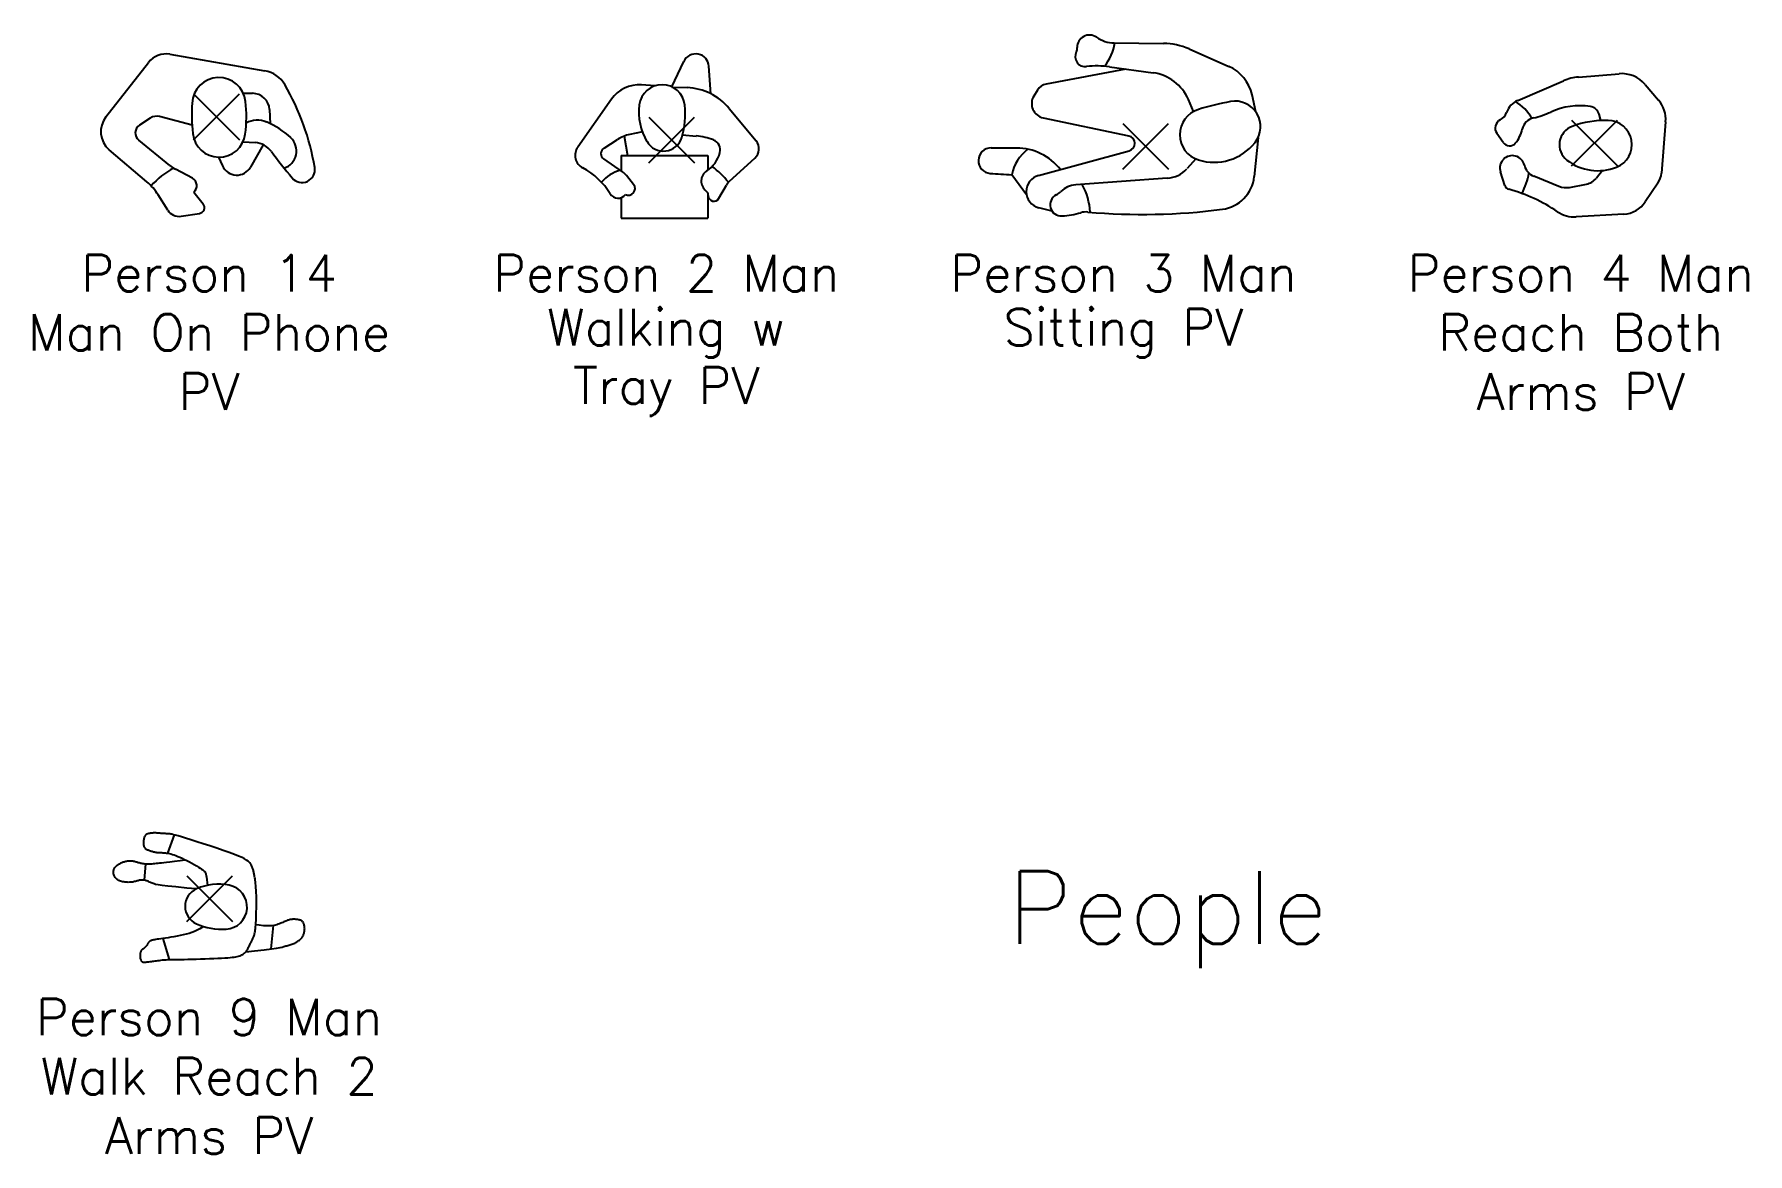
# Model space of a CAD drawing. Header units: inches. Extents: x -30 to 556, y -401 to 74.
# Drawn here: x 273 to 555.9, y -400.1 to -215.3 of the extents above; entities that cross this region are included whole.
import ezdxf
from ezdxf.enums import TextEntityAlignment as Align

# ---------------------------------------------------------------- set-up
doc = ezdxf.new("R2010")
doc.units = ezdxf.units.IN
doc.header["$MEASUREMENT"] = 0
doc.layers.add('Block origin', color=7, linetype='Continuous')
doc.layers.add('Text', color=6, linetype='Continuous')
doc.styles.add('ATTR', font='romans.shx', dxfattribs={"width": 0.8, "height": 1.735066})
doc.styles.add('blk_label', font='romans.shx')

# ---------------------------------------------------------------- blocks, each defined once
blk = doc.blocks.new('Person 14 Man On Phone PV')
for p, q in [((-18.25, 0.01), (-11.24, 8.97)), ((-7.72, 10.33), (7.98, 7.6)), ((4.42, 3.91), (5.95, 3.88)), ((-4.02, -1.38), (-9.38, 0.03)), ((8.94, -1.16), (8.78, 1.19)), ((-10.93, -0.22), (-12.71, -1.37)), ((-11.48, -10.74), (-17.7, -5.43)), ((-7.68, -8.04), (-12.84, -3.85)), ((4.39, -4.13), (6.36, -4.26)), ((7.73, -4.62), (5.6, -8.31)), ((0.32, -6.66), (0.99, -8.11)), ((-3.98, -10.14), (-6.76, -8.65)), ((-8.04, -15.41), (-9.62, -12.89)), ((-3.74, -12.42), (-2.2, -14.36)), ((-5.85, -16.42), (-2.83, -15.96))]:
    blk.add_line(p, q)
for centre, radius, start, end in [((-8.35, 6.71), 3.67, 80.1427, 141.976), ((0.39, 2.05), 4.43, 6.4072, 177.2431), ((7.17, 2.91), 4.75, 30.3374, 80.1427), ((5.9, 1), 2.88, 3.8102, 89.0289), ((-23.44, -15), 40.21, 9.4987, 30.3374), ((-15.14, -2.43), 3.95, 141.976, 229.5202), ((-9.87, -1.84), 1.94, 75.2748, 122.9697), ((30.08, 0.62), 34.16, 177.2431, 185.6328), ((-17.87, 0), 22.81, 352.8243, 6.4072), ((-11.87, -2.66), 1.53, 122.9697, 230.888), ((0.43, -2.3), 4.36, 185.6328, 352.8243), ((6.77, -4.49), 3.92, 67.9945, 118.286), ((3.46, -12.67), 12.75, 46.3718, 67.9945), ((6.13, -7.9), 3.65, 36.2912, 86.2583), ((10.18, -5.63), 3.02, 289.1063, 46.3718), ((-1.19, -19.65), 12.64, 117.8018, 139.3166), ((-4.06, -3.59), 5.74, 230.888, 241.928), ((3.35, -7.02), 2.6, 205.0202, 330.0063), ((80.76, 46.91), 88.94, 216.2912, 219.8476), ((14.12, -8.71), 2.14, 219.8476, 9.4987), ((-17.56, -17.86), 9.36, 32.0416, 49.5202), ((-4.63, -11.36), 1.38, 309.9621, 61.928), ((-6.18, -14.25), 2.2, 212.0416, 278.7528), ((-2.98, -14.97), 0.995, 278.7528, 38.3829)]:
    blk.add_arc(centre, radius, start, end)
at = {"style": 'ATTR', "width": 0.8, "flags": 9}
blk.add_attdef('ESTCODE', (0, 0), '', height=0.00706, dxfattribs=at)
blk = doc.blocks.new('Person 2 Man Walking w Tray PV')
for p, q in [((-0.01, 8.76), (1.99, 12.95)), ((6.45, 7.61), (6.14, 12.16)), ((-2.8, 8.92), (-4.99, 9.08)), ((0.04, 8.73), (2.56, 8.63)), ((-9.96, 6.72), (-15.52, -1.18)), ((9.46, 5.21), (13.92, -0.17)), ((-11.18, -1.34), (-8.94, 0.09)), ((-7.84, 0.64), (-7.3, -2.57)), ((-4.85, 1.33), (-6.92, 0.9)), ((-5.73, 1.02), (-5.73, 1.02)), ((1.77, 0.84), (4.04, 0.64)), ((-8.33, -2.57), (-8.33, -5.14)), ((-8.33, -2.57), (5.95, -2.57)), ((5.95, -2.57), (5.95, -5)), ((-8.14, -5.27), (-11.21, -3.15)), ((9.53, -6.83), (13.73, -3)), ((-6.3, -7.37), (-7.47, -5.89)), ((7.79, -9.64), (9.02, -7.48)), ((-8.33, -9.54), (-8.33, -12.94)), ((5.95, -8.79), (5.95, -12.94)), ((-8.33, -12.94), (5.95, -12.94))]:
    blk.add_line(p, q)
for centre, radius, start, end in [((3.96, 12.01), 2.19, 3.8986, 154.533), ((-5.39, 3.51), 5.59, 85.848, 144.8982), ((-1.61, 5.33), 3.78, 6.1506, 173.2774), ((2.16, -0.85), 9.49, 39.6891, 87.6086), ((4.26, 4.64), 9.7, 173.2774, 210.58), ((-11.24, 4.3), 13.47, 343.1831, 6.1506), ((-5.73, -4.93), 5.95, 101.5275, 122.554), ((-1.37, 1.31), 3.15, 210.58, 343.1831), ((3.14, -9.71), 10.4, 68.8402, 85.0412), ((-13.58, -2.54), 2.37, 144.8982, 242.2019), ((-10.6, -2.26), 1.09, 122.554, 235.4223), ((2.96, -0.79), 5.17, 302.9054, 345.2755), ((6.26, -1.65), 1.75, 345.2755, 68.8402), ((12.34, -1.48), 2.06, 312.3729, 39.6891), ((-20.11, -14.93), 11.64, 31.1765, 62.2019), ((-6.16, -12.1), 7.49, 108.4972, 136.7613), ((-9.89, -7.82), 3.1, 38.5847, 55.4223), ((6.85, -6.8), 1.99, 122.9054, 232.7554), ((-2.52, -16.57), 15.25, 38.8439, 52.9994), ((-7.15, -8.05), 1.09, 243.2671, 38.5847), ((5.04, -9.18), 0.992, 359.7944, 52.7554), ((11.31, -8.78), 2.63, 132.3729, 150.542), ((-8.86, -8.12), 1.51, 211.1765, 323.4936), ((6.97, -9.18), 0.941, 179.7943, 330.542)]:
    blk.add_arc(centre, radius, start, end)
at = {"style": 'ATTR', "width": 0.8, "flags": 9}
blk.add_attdef('ESTCODE', (0, 0), '', height=0.00616, dxfattribs=at)
blk = doc.blocks.new('Person 3 Man Sitting PV')
for p, q in [((-5.21, 17.08), (2.95, 16.98)), ((7.19, 16.07), (13.74, 13.2)), ((-3.26, 12.76), (-16.43, 10.28)), ((-5.96, 13.13), (1.27, 12.14)), ((-17.86, 9.28), (-18.46, 8.28)), ((18.22, 5.67), (17.59, 8.49)), ((7.91, 5.73), (7.06, 7.71)), ((-16.9, 4.7), (-2.76, 1.71)), ((18.59, 1.46), (17.93, -5)), ((-25.48, -0.25), (-21.3, -0.27)), ((-17.68, -4.81), (-2.69, -0.73)), ((8.31, -2.09), (6.84, -3.69)), ((-19.67, -7.99), (-22.09, -4.69)), ((3.59, -5.27), (-11.53, -6.37)), ((-15.43, -10.7), (-17.62, -10.15))]:
    blk.add_line(p, q)
for centre, radius, start, end in [((-9.25, 16.35), 2.03, 54.6797, 181.5275), ((-5.15, 22.14), 5.06, 234.6796, 269.3282), ((-13.04, 18.26), 8.05, 321.1992, 351.5452), ((2.82, 6.12), 10.87, 66.3214, 89.3282), ((-9.93, 14.83), 1.68, 153.6513, 276.933), ((-12.81, 16.26), 1.53, 333.6514, 1.5275), ((-7.96, -1.4), 14.67, 82.187, 96.933), ((0.26, 4.82), 7.39, 23.041, 82.187), ((11.04, 7.05), 6.71, 12.418, 66.3214), ((-16.04, 8.19), 2.12, 100.6656, 149.0846), ((-16.4, 7.05), 2.4, 149.0846, 258.0295), ((10.02, 1.91), 4.36, 107.462, 252.5295), ((21.98, -36.11), 44.22, 100.3698, 107.462), ((14.77, 3.25), 4.21, 321.6066, 100.3698), ((-3.02, 0.48), 1.25, 285.2198, 78.0295), ((11.3, 6), 8.64, 252.5295, 321.6066), ((-25.49, -2.37), 2.11, 89.7424, 265.904), ((-15.1, -6.12), 7.13, 127.6401, 168.4577), ((-21.34, -9.56), 9.28, 38.1787, 89.7424), ((-14.88, 145.86), 150.72, 265.904, 267.2566), ((-16.95, -7.47), 2.76, 105.2198, 255.9617), ((3.23, -0.39), 4.89, 274.1728, 317.4697), ((11.9, -4.38), 6.06, 277.4184, 354.1692), ((-13.92, -9.66), 1.84, 117.2159, 273.481), ((-16.22, -5.18), 3.2, 297.216, 314.0771), ((-11.24, -10.32), 3.96, 94.1728, 134.0771), ((-20.04, -11.48), 10.91, 3.1218, 28.3936), ((-14.7, 3.25), 14.77, 273.481, 285.8265), ((-9.81, -14.03), 3.19, 84.9332, 105.8265), ((-0.51, 90.87), 102.12, 264.9332, 277.4184)]:
    blk.add_arc(centre, radius, start, end)
at = {"style": 'ATTR', "width": 0.8, "flags": 9}
blk.add_attdef('ESTCODE', (0, 0), '', height=0.00932, dxfattribs=at)
blk = doc.blocks.new('Person 4 Man Reach Both Arms PV')
for p, q in [((-2.65, 10.92), (4.05, 11.46)), ((-12.67, 7.06), (-5.15, 10.3)), ((8.36, 9.69), (10.58, 7.1)), ((1.04, 3.75), (0.76, 4.77)), ((11.74, 3.54), (11.04, -4.93)), ((-15.08, 0.09), (-16.13, 1.62)), ((-14.83, -6.98), (-15.53, -4.74)), ((-5.89, -7.13), (-10.02, -5.46)), ((1.31, -4.52), (0.3, -5.78)), ((-4.16, -7.3), (-1.33, -6.76)), ((10.45, -6.62), (8.37, -9.71)), ((4.85, -11.71), (-3.03, -12.16))]:
    blk.add_line(p, q)
for centre, radius, start, end in [((4.46, 6.34), 5.14, 40.6701, 94.5755), ((-2.02, 3.04), 7.9, 94.5755, 113.2917), ((-11.35, 3.99), 3.35, 113.2917, 161.1375), ((-16.59, 0.66), 7.13, 28.7701, 60.4269), ((-2.39, -5.59), 11.77, 81.6778, 114.3364), ((-0.94, 4.31), 1.76, 15.205, 81.6778), ((6.91, 3.94), 4.84, 355.2825, 40.6701), ((-14.88, 2.49), 1.52, 117.4313, 214.617), ((-16.59, 5.78), 2.19, 297.4313, 341.1375), ((-9.51, 1.75), 2.48, 103.203, 167.1792), ((-13.61, 19.22), 15.46, 283.203, 294.3364), ((1.95, -12.63), 16.4, 89.0561, 110.1273), ((2.16, -0.24), 4.01, 291.5545, 89.0561), ((-14.04, 0.81), 1.26, 214.617, 319.7914), ((-17.24, 3.51), 5.45, 319.7914, 347.1792), ((-2.58, -0.25), 3.22, 110.1273, 231.9875), ((-13.57, -4.12), 2.06, 13.1482, 197.5403), ((0.57, 3.78), 8.33, 231.9875, 291.5545), ((-23.29, -2.63), 12.67, 333.3444, 349.5239), ((-9.06, -3.07), 2.58, 193.1482, 248.0075), ((7.51, -4.64), 3.54, 326.0867, 355.2825), ((-13.91, -6.69), 0.957, 197.5403, 254.641), ((-21.44, -34.1), 27.46, 56.0747, 74.6409), ((-4.73, -4.27), 3.08, 248.0075, 280.7541), ((-1.85, -4.05), 2.76, 280.7541, 321.143), ((-3.31, -7.14), 5.03, 236.0747, 273.2085), ((4.6, -7.18), 4.54, 273.2085, 326.0867)]:
    blk.add_arc(centre, radius, start, end)
at = {"style": 'ATTR', "width": 0.8, "flags": 9}
blk.add_attdef('ESTCODE', (0, 0), '', height=0.00575, dxfattribs=at)
blk = doc.blocks.new('Person 9 Man Walk Reach 2 Arms PV')
for p, q in [((-10.91, 9.49), (-10.92, 9.35)), ((-10.92, 9.35), (-10.92, 9.2)), ((-10.92, 9.2), (-10.92, 9.06)), ((-10.92, 9.06), (-10.91, 8.93)), ((-10.9, 9.64), (-10.91, 9.49)), ((-10.91, 8.93), (-10.89, 8.81)), ((-10.88, 9.78), (-10.9, 9.64)), ((-10.89, 8.81), (-10.87, 8.7)), ((-10.85, 9.91), (-10.88, 9.78)), ((-10.87, 8.7), (-10.84, 8.6)), ((-10.81, 10.03), (-10.85, 9.91)), ((-10.84, 8.6), (-10.8, 8.52)), ((-10.78, 10.14), (-10.81, 10.03)), ((-10.8, 8.52), (-10.75, 8.44)), ((-10.73, 10.24), (-10.78, 10.14)), ((-10.68, 10.33), (-10.73, 10.24)), ((-10.63, 10.41), (-10.68, 10.33)), ((-10.57, 10.48), (-10.63, 10.41)), ((-10.51, 10.54), (-10.57, 10.48)), ((-10.45, 10.59), (-10.51, 10.54)), ((-10.38, 10.63), (-10.45, 10.59)), ((-10.31, 10.67), (-10.38, 10.63)), ((-10.24, 10.7), (-10.31, 10.67)), ((-10.17, 10.72), (-10.24, 10.7)), ((-10.09, 10.74), (-10.17, 10.72)), ((-10.02, 10.76), (-10.09, 10.74)), ((-9.93, 10.77), (-10.02, 10.76)), ((-9.85, 10.79), (-9.93, 10.77)), ((-9.76, 10.8), (-9.85, 10.79)), ((-9.67, 10.81), (-9.76, 10.8)), ((-9.58, 10.83), (-9.67, 10.81)), ((-9.48, 10.84), (-9.58, 10.83)), ((-9.37, 10.84), (-9.48, 10.84)), ((-9.26, 10.85), (-9.37, 10.84)), ((-9.14, 10.85), (-9.26, 10.85)), ((-9.01, 10.85), (-9.14, 10.85)), ((-8.87, 10.85), (-9.01, 10.85)), ((-8.72, 10.84), (-8.87, 10.85)), ((-8.56, 10.83), (-8.72, 10.84)), ((-8.4, 10.81), (-8.56, 10.83)), ((-8.24, 10.8), (-8.4, 10.81)), ((-8.08, 10.78), (-8.24, 10.8)), ((-7.92, 10.77), (-8.08, 10.78)), ((-7.76, 10.76), (-7.92, 10.77)), ((-7.61, 10.75), (-7.76, 10.76)), ((-7.47, 10.74), (-7.61, 10.75)), ((-7.33, 10.74), (-7.47, 10.74)), ((-7.19, 10.73), (-7.33, 10.74)), ((-7.06, 10.73), (-7.19, 10.73)), ((-6.93, 10.72), (-7.06, 10.73)), ((-5.87, 10.54), (-6.98, 7.52)), ((-6.81, 10.72), (-6.93, 10.72)), ((-6.68, 10.71), (-6.81, 10.72)), ((-6.56, 10.69), (-6.68, 10.71)), ((-6.41, 10.67), (-6.56, 10.69)), ((-6.23, 10.63), (-6.41, 10.67)), ((-5.98, 10.57), (-6.23, 10.63)), ((-5.65, 10.49), (-5.98, 10.57)), ((-5.22, 10.36), (-5.65, 10.49)), ((-4.67, 10.2), (-5.22, 10.36)), ((-3.96, 9.98), (-4.67, 10.2)), ((-3.1, 9.71), (-3.96, 9.98)), ((-2.12, 9.4), (-3.1, 9.71)), ((-1.05, 9.06), (-2.12, 9.4)), ((0.06, 8.7), (-1.05, 9.06)), ((1.17, 8.33), (0.06, 8.7)), ((-15.13, 5.61), (-15.02, 5.69)), ((-15.02, 5.69), (-14.89, 5.76)), ((-14.89, 5.76), (-14.77, 5.83)), ((-14.77, 5.83), (-14.64, 5.9)), ((-14.64, 5.9), (-14.51, 5.96)), ((-14.51, 5.96), (-14.38, 6.01)), ((-14.38, 6.01), (-14.25, 6.06)), ((-14.25, 6.06), (-14.12, 6.11)), ((-14.12, 6.11), (-13.98, 6.15)), ((-13.98, 6.15), (-13.85, 6.18)), ((-13.85, 6.18), (-13.71, 6.2)), ((-13.71, 6.2), (-13.56, 6.23)), ((-13.56, 6.23), (-13.41, 6.24)), ((-13.41, 6.24), (-13.27, 6.25)), ((-13.27, 6.25), (-13.12, 6.25)), ((-13.12, 6.25), (-12.97, 6.25)), ((-12.97, 6.25), (-12.83, 6.24)), ((-12.83, 6.24), (-12.68, 6.23)), ((-12.68, 6.23), (-12.54, 6.2)), ((-12.54, 6.2), (-12.41, 6.18)), ((-12.41, 6.18), (-12.28, 6.15)), ((-12.28, 6.15), (-12.15, 6.11)), ((-12.15, 6.11), (-12.03, 6.07)), ((-12.03, 6.07), (-11.9, 6.03)), ((-11.9, 6.03), (-11.77, 5.99)), ((-11.77, 5.99), (-11.63, 5.95)), ((-11.63, 5.95), (-11.49, 5.91)), ((-11.49, 5.91), (-11.35, 5.88)), ((-11.35, 5.88), (-11.19, 5.85)), ((-11.19, 5.85), (-11.03, 5.82)), ((-11.03, 5.82), (-10.87, 5.79)), ((-10.87, 5.79), (-10.69, 5.77)), ((-10.61, 5.76), (-10.81, 3.04)), ((-10.75, 8.44), (-10.7, 8.37)), ((-10.7, 8.37), (-10.63, 8.31)), ((-10.69, 5.77), (-10.51, 5.75)), ((-10.63, 8.31), (-10.55, 8.25)), ((-10.55, 8.25), (-10.47, 8.19)), ((-10.51, 5.75), (-10.33, 5.75)), ((-10.47, 8.19), (-10.37, 8.14)), ((-10.37, 8.14), (-10.26, 8.09)), ((-10.33, 5.75), (-10.13, 5.74)), ((-10.26, 8.09), (-10.15, 8.04)), ((-10.15, 8.04), (-10.03, 7.99)), ((-10.13, 5.74), (-9.93, 5.75)), ((-10.03, 7.99), (-9.9, 7.94)), ((-9.93, 5.75), (-9.72, 5.75)), ((-9.9, 7.94), (-9.77, 7.9)), ((-9.77, 7.9), (-9.64, 7.86)), ((-9.72, 5.75), (-9.5, 5.77)), ((-9.64, 7.86), (-9.51, 7.82)), ((-9.51, 7.82), (-9.37, 7.78)), ((-9.5, 5.77), (-9.27, 5.79)), ((-9.37, 7.78), (-9.24, 7.75)), ((-9.27, 5.79), (-9.03, 5.81)), ((-9.24, 7.75), (-9.11, 7.72)), ((-9.11, 7.72), (-8.97, 7.69)), ((-9.03, 5.81), (-8.78, 5.84)), ((-8.97, 7.69), (-8.83, 7.67)), ((-8.83, 7.67), (-8.69, 7.65)), ((-8.78, 5.84), (-8.51, 5.87)), ((-8.69, 7.65), (-8.54, 7.63)), ((-8.54, 7.63), (-8.39, 7.62)), ((-8.51, 5.87), (-8.23, 5.91)), ((-8.39, 7.62), (-8.23, 7.61)), ((-8.23, 7.61), (-8.06, 7.61)), ((-8.23, 5.91), (-7.93, 5.94)), ((-8.06, 7.61), (-7.89, 7.6)), ((-7.93, 5.94), (-7.57, 5.98)), ((-7.89, 7.6), (-7.7, 7.59)), ((-7.7, 7.59), (-7.51, 7.58)), ((-7.57, 5.98), (-7.12, 6.04)), ((-7.51, 7.58), (-7.31, 7.56)), ((-7.31, 7.56), (-7.1, 7.54)), ((-7.12, 6.04), (-6.55, 6.11)), ((-7.1, 7.54), (-6.87, 7.5)), ((-6.87, 7.5), (-6.64, 7.46)), ((-6.64, 7.46), (-6.39, 7.4)), ((-6.55, 6.11), (-5.81, 6.2)), ((-6.39, 7.4), (-6.13, 7.32)), ((-6.13, 7.32), (-5.85, 7.23)), ((-5.85, 7.23), (-5.56, 7.12)), ((-5.81, 6.2), (-4.87, 6.32)), ((-5.56, 7.12), (-5.24, 6.99)), ((-5.24, 6.99), (-4.9, 6.85)), ((-4.9, 6.85), (-4.53, 6.68)), ((-4.87, 6.32), (-4.02, 6.42)), ((-4.53, 6.68), (-4.15, 6.49)), ((-4.15, 6.49), (-3.74, 6.28)), ((-3.74, 6.28), (-3.33, 6.06)), ((-3.33, 6.06), (-2.92, 5.84)), ((-2.92, 5.84), (-2.53, 5.62)), ((2.24, 7.97), (1.17, 8.33)), ((3.22, 7.62), (2.24, 7.97)), ((4.08, 7.3), (3.22, 7.62)), ((4.79, 7.02), (4.08, 7.3)), ((5.35, 6.78), (4.79, 7.02)), ((5.78, 6.56), (5.35, 6.78)), ((6.11, 6.38), (5.78, 6.56)), ((6.35, 6.21), (6.11, 6.38)), ((6.52, 6.05), (6.35, 6.21)), ((6.65, 5.91), (6.52, 6.05)), ((6.74, 5.77), (6.65, 5.91)), ((6.83, 5.63), (6.74, 5.77)), ((-15.87, 4.47), (-15.86, 4.59)), ((-15.87, 4.35), (-15.87, 4.47)), ((-15.86, 4.23), (-15.87, 4.35)), ((-15.86, 4.59), (-15.84, 4.71)), ((-15.85, 4.1), (-15.86, 4.23)), ((-15.82, 3.97), (-15.85, 4.1)), ((-15.84, 4.71), (-15.8, 4.82)), ((-15.78, 3.84), (-15.82, 3.97)), ((-15.8, 4.82), (-15.75, 4.93)), ((-15.72, 3.72), (-15.78, 3.84)), ((-15.75, 4.93), (-15.7, 5.04)), ((-15.66, 3.6), (-15.72, 3.72)), ((-15.7, 5.04), (-15.63, 5.14)), ((-15.58, 3.48), (-15.66, 3.6)), ((-15.63, 5.14), (-15.55, 5.24)), ((-15.5, 3.37), (-15.58, 3.48)), ((-15.55, 5.24), (-15.46, 5.34)), ((-15.39, 3.26), (-15.5, 3.37)), ((-15.46, 5.34), (-15.36, 5.43)), ((-15.28, 3.17), (-15.39, 3.26)), ((-15.36, 5.43), (-15.25, 5.52)), ((-15.15, 3.09), (-15.28, 3.17)), ((-15.25, 5.52), (-15.13, 5.61)), ((-15.01, 3.01), (-15.15, 3.09)), ((-14.86, 2.94), (-15.01, 3.01)), ((-14.7, 2.88), (-14.86, 2.94)), ((-14.53, 2.83), (-14.7, 2.88)), ((-14.36, 2.79), (-14.53, 2.83)), ((-12.23, 2.85), (-12.38, 2.81)), ((-12.09, 2.89), (-12.23, 2.85)), ((-11.96, 2.93), (-12.09, 2.89)), ((-11.82, 2.97), (-11.96, 2.93)), ((-11.69, 3), (-11.82, 2.97)), ((-11.56, 3.03), (-11.69, 3)), ((-11.42, 3.05), (-11.56, 3.03)), ((-11.29, 3.06), (-11.42, 3.05)), ((-11.15, 3.06), (-11.29, 3.06)), ((-11.02, 3.06), (-11.15, 3.06)), ((-10.88, 3.05), (-11.02, 3.06)), ((-10.75, 3.03), (-10.88, 3.05)), ((-10.61, 3), (-10.75, 3.03)), ((-10.48, 2.96), (-10.61, 3)), ((-10.34, 2.92), (-10.48, 2.96)), ((-10.2, 2.87), (-10.34, 2.92)), ((-10.07, 2.81), (-10.2, 2.87)), ((-2.53, 5.62), (-2.17, 5.41)), ((-2.17, 5.41), (-1.83, 5.21)), ((-1.83, 5.21), (-1.55, 5.03)), ((-1.55, 5.03), (-1.32, 4.88)), ((-1.32, 4.88), (-1.14, 4.76)), ((-1.14, 4.76), (-1, 4.65)), ((-1, 4.65), (-0.89, 4.55)), ((-0.89, 4.55), (-0.81, 4.47)), ((-0.81, 4.47), (-0.76, 4.39)), ((-0.76, 4.39), (-0.72, 4.32)), ((-0.72, 4.32), (-0.68, 4.24)), ((-0.68, 4.24), (-0.65, 4.16)), ((-0.65, 4.16), (-0.62, 4.04)), ((-0.62, 4.04), (-0.58, 3.85)), ((-0.58, 3.85), (-0.53, 3.57)), ((-0.53, 3.57), (-0.48, 3.17)), ((-0.48, 3.17), (-0.41, 2.61)), ((6.9, 5.49), (6.83, 5.63)), ((6.97, 5.35), (6.9, 5.49)), ((7.03, 5.21), (6.97, 5.35)), ((7.09, 5.07), (7.03, 5.21)), ((7.14, 4.93), (7.09, 5.07)), ((7.18, 4.8), (7.14, 4.93)), ((7.22, 4.66), (7.18, 4.8)), ((7.26, 4.53), (7.22, 4.66)), ((7.29, 4.4), (7.26, 4.53)), ((7.32, 4.26), (7.29, 4.4)), ((7.35, 4.12), (7.32, 4.26)), ((7.37, 3.97), (7.35, 4.12)), ((7.4, 3.82), (7.37, 3.97)), ((7.43, 3.64), (7.4, 3.82)), ((7.46, 3.45), (7.43, 3.64)), ((7.49, 3.25), (7.46, 3.45)), ((7.52, 3.02), (7.49, 3.25)), ((7.56, 2.76), (7.52, 3.02)), ((-14.18, 2.76), (-14.36, 2.79)), ((-13.99, 2.73), (-14.18, 2.76)), ((-13.8, 2.71), (-13.99, 2.73)), ((-13.61, 2.7), (-13.8, 2.71)), ((-13.42, 2.69), (-13.61, 2.7)), ((-13.23, 2.7), (-13.42, 2.69)), ((-13.05, 2.71), (-13.23, 2.7)), ((-12.87, 2.72), (-13.05, 2.71)), ((-12.7, 2.75), (-12.87, 2.72)), ((-12.54, 2.78), (-12.7, 2.75)), ((-12.38, 2.81), (-12.54, 2.78)), ((-9.93, 2.75), (-10.07, 2.81)), ((-9.78, 2.68), (-9.93, 2.75)), ((-9.64, 2.62), (-9.78, 2.68)), ((-9.49, 2.55), (-9.64, 2.62)), ((-9.34, 2.49), (-9.49, 2.55)), ((-9.17, 2.43), (-9.34, 2.49)), ((-8.92, 2.36), (-9.17, 2.43)), ((-8.51, 2.28), (-8.92, 2.36)), ((-7.86, 2.19), (-8.51, 2.28)), ((-6.9, 2.08), (-7.86, 2.19)), ((-5.56, 1.93), (-6.9, 2.08)), ((-3.74, 1.75), (-5.56, 1.93)), ((-2.21, 1.61), (-3.74, 1.75)), ((-0.41, 2.61), (-0.37, 2.19)), ((7.59, 2.48), (7.56, 2.76)), ((7.62, 2.16), (7.59, 2.48)), ((7.65, 1.81), (7.62, 2.16)), ((7.67, 1.42), (7.65, 1.81)), ((7.69, 0.99), (7.67, 1.42)), ((7.71, 0.51), (7.69, 0.99)), ((7.72, 0), (7.71, 0.51)), ((7.68, -3.15), (7.69, -2.67)), ((7.69, -2.67), (7.7, -2.16)), ((7.7, -2.16), (7.71, -1.63)), ((7.71, -1.63), (7.72, -1.08)), ((7.72, -0.54), (7.72, 0)), ((7.72, -1.08), (7.72, -0.54)), ((-2.92, -5.58), (-3.38, -5.73)), ((-2.48, -5.41), (-2.92, -5.58)), ((-2.05, -5.21), (-2.48, -5.41)), ((-1.62, -4.98), (-2.05, -5.21)), ((-1.2, -4.72), (-1.62, -4.98)), ((-1, -4.58), (-1.2, -4.72)), ((7.42, -5.78), (7.46, -5.6)), ((7.46, -5.6), (7.49, -5.4)), ((7.49, -5.4), (7.53, -5.18)), ((7.53, -5.18), (7.56, -4.92)), ((7.56, -4.92), (7.59, -4.64)), ((7.59, -4.64), (7.61, -4.33)), ((7.61, -4.33), (7.64, -3.98)), ((8.19, -4.4), (7.61, -4.32)), ((7.64, -3.98), (7.66, -3.59)), ((7.66, -3.59), (7.68, -3.15)), ((8.88, -4.47), (8.19, -4.4)), ((9.45, -4.5), (8.88, -4.47)), ((9.91, -4.5), (9.45, -4.5)), ((10.28, -4.47), (9.91, -4.5)), ((10.49, -4.44), (10.08, -8.29)), ((10.59, -4.43), (10.28, -4.47)), ((10.86, -4.37), (10.59, -4.43)), ((11.1, -4.31), (10.86, -4.37)), ((11.32, -4.23), (11.1, -4.31)), ((11.53, -4.16), (11.32, -4.23)), ((11.73, -4.07), (11.53, -4.16)), ((11.91, -3.99), (11.73, -4.07)), ((12.08, -3.91), (11.91, -3.99)), ((12.24, -3.83), (12.08, -3.91)), ((12.4, -3.76), (12.24, -3.83)), ((12.56, -3.69), (12.4, -3.76)), ((12.71, -3.63), (12.56, -3.69)), ((12.86, -3.57), (12.71, -3.63)), ((13.01, -3.53), (12.86, -3.57)), ((13.16, -3.48), (13.01, -3.53)), ((13.31, -3.45), (13.16, -3.48)), ((13.46, -3.42), (13.31, -3.45)), ((13.61, -3.41), (13.46, -3.42)), ((13.76, -3.4), (13.61, -3.41)), ((13.92, -3.39), (13.76, -3.4)), ((14.07, -3.4), (13.92, -3.39)), ((14.22, -3.41), (14.07, -3.4)), ((14.37, -3.43), (14.22, -3.41)), ((14.52, -3.45), (14.37, -3.43)), ((14.65, -3.48), (14.52, -3.45)), ((14.78, -3.51), (14.65, -3.48)), ((14.9, -3.54), (14.78, -3.51)), ((15, -3.57), (14.9, -3.54)), ((15.1, -3.61), (15, -3.57)), ((15.19, -3.66), (15.1, -3.61)), ((15.27, -3.72), (15.19, -3.66)), ((15.35, -3.78), (15.27, -3.72)), ((15.41, -3.86), (15.35, -3.78)), ((15.47, -3.94), (15.41, -3.86)), ((15.52, -4.04), (15.47, -3.94)), ((15.56, -4.15), (15.52, -4.04)), ((15.6, -4.27), (15.56, -4.15)), ((15.63, -4.4), (15.6, -4.27)), ((15.6, -5.68), (15.63, -5.54)), ((15.66, -4.53), (15.63, -4.4)), ((15.63, -5.54), (15.66, -5.4)), ((15.67, -4.67), (15.66, -4.53)), ((15.66, -5.4), (15.67, -5.25)), ((15.68, -4.81), (15.67, -4.67)), ((15.67, -5.25), (15.68, -5.1)), ((15.69, -4.96), (15.68, -4.81)), ((15.68, -5.1), (15.69, -4.96)), ((-11.19, -8.46), (-11.24, -8.51)), ((-11.13, -8.41), (-11.19, -8.46)), ((-11.07, -8.36), (-11.13, -8.41)), ((-11.01, -8.31), (-11.07, -8.36)), ((-10.94, -8.27), (-11.01, -8.31)), ((-10.88, -8.23), (-10.94, -8.27)), ((-10.81, -8.18), (-10.88, -8.23)), ((-10.75, -8.13), (-10.81, -8.18)), ((-10.68, -8.08), (-10.75, -8.13)), ((-10.62, -8.02), (-10.68, -8.08)), ((-10.57, -7.97), (-10.62, -8.02)), ((-10.51, -7.91), (-10.57, -7.97)), ((-10.46, -7.84), (-10.51, -7.91)), ((-10.41, -7.78), (-10.46, -7.84)), ((-10.37, -7.72), (-10.41, -7.78)), ((-10.33, -7.65), (-10.37, -7.72)), ((-10.29, -7.59), (-10.33, -7.65)), ((-10.26, -7.52), (-10.29, -7.59)), ((-10.23, -7.46), (-10.26, -7.52)), ((-10.2, -7.39), (-10.23, -7.46)), ((-10.17, -7.33), (-10.2, -7.39)), ((-10.13, -7.27), (-10.17, -7.33)), ((-10.1, -7.22), (-10.13, -7.27)), ((-10.05, -7.16), (-10.1, -7.22)), ((-10, -7.12), (-10.05, -7.16)), ((-9.94, -7.07), (-10, -7.12)), ((-9.88, -7.02), (-9.94, -7.07)), ((-9.8, -6.98), (-9.88, -7.02)), ((-9.72, -6.94), (-9.8, -6.98)), ((-9.62, -6.91), (-9.72, -6.94)), ((-9.51, -6.87), (-9.62, -6.91)), ((-9.38, -6.84), (-9.51, -6.87)), ((-9.23, -6.81), (-9.38, -6.84)), ((-9.06, -6.77), (-9.23, -6.81)), ((-8.87, -6.74), (-9.06, -6.77)), ((-8.64, -6.7), (-8.87, -6.74)), ((-8.37, -6.66), (-8.64, -6.7)), ((-8.06, -6.62), (-8.37, -6.66)), ((-7.71, -6.56), (-8.06, -6.62)), ((-7.72, -6.57), (-6.68, -10.06)), ((-7.31, -6.51), (-7.71, -6.56)), ((-6.87, -6.44), (-7.31, -6.51)), ((-6.39, -6.37), (-6.87, -6.44)), ((-5.89, -6.29), (-6.39, -6.37)), ((-5.38, -6.19), (-5.89, -6.29)), ((-4.87, -6.09), (-5.38, -6.19)), ((-4.36, -5.98), (-4.87, -6.09)), ((-3.86, -5.86), (-4.36, -5.98)), ((-3.38, -5.73), (-3.86, -5.86)), ((6.15, -8.55), (6.23, -8.42)), ((6.23, -8.42), (6.3, -8.29)), ((6.3, -8.29), (6.37, -8.16)), ((6.37, -8.16), (6.44, -8.02)), ((6.44, -8.02), (6.5, -7.88)), ((6.5, -7.88), (6.57, -7.74)), ((6.57, -7.74), (6.63, -7.61)), ((6.63, -7.61), (6.7, -7.48)), ((6.7, -7.48), (6.77, -7.34)), ((6.77, -7.34), (6.83, -7.21)), ((6.83, -7.21), (6.89, -7.09)), ((6.89, -7.09), (6.96, -6.96)), ((6.96, -6.96), (7.02, -6.84)), ((7.02, -6.84), (7.08, -6.72)), ((7.08, -6.72), (7.13, -6.6)), ((7.13, -6.6), (7.19, -6.48)), ((7.19, -6.48), (7.24, -6.36)), ((7.24, -6.36), (7.29, -6.23)), ((7.29, -6.23), (7.33, -6.1)), ((7.33, -6.1), (7.38, -5.95)), ((7.38, -5.95), (7.42, -5.78)), ((7.39, -8.63), (9, -8.43)), ((9, -8.43), (10.19, -8.28)), ((10.19, -8.28), (11.04, -8.15)), ((11.04, -8.15), (11.62, -8.05)), ((11.62, -8.05), (12, -7.98)), ((12, -7.98), (12.24, -7.92)), ((12.24, -7.92), (12.42, -7.86)), ((12.42, -7.86), (12.58, -7.81)), ((12.58, -7.81), (12.75, -7.76)), ((12.75, -7.76), (12.92, -7.72)), ((12.92, -7.72), (13.09, -7.67)), ((13.09, -7.67), (13.26, -7.62)), ((13.26, -7.62), (13.42, -7.57)), ((13.42, -7.57), (13.59, -7.51)), ((13.59, -7.51), (13.74, -7.45)), ((13.74, -7.45), (13.9, -7.39)), ((13.9, -7.39), (14.05, -7.32)), ((14.05, -7.32), (14.19, -7.25)), ((14.19, -7.25), (14.33, -7.17)), ((14.33, -7.17), (14.46, -7.09)), ((14.46, -7.09), (14.58, -7.01)), ((14.58, -7.01), (14.7, -6.93)), ((14.7, -6.93), (14.82, -6.85)), ((14.82, -6.85), (14.92, -6.76)), ((14.92, -6.76), (15.02, -6.67)), ((15.02, -6.67), (15.11, -6.58)), ((15.11, -6.58), (15.2, -6.49)), ((15.2, -6.49), (15.27, -6.39)), ((15.27, -6.39), (15.35, -6.29)), ((15.35, -6.29), (15.41, -6.18)), ((15.41, -6.18), (15.47, -6.07)), ((15.47, -6.07), (15.52, -5.94)), ((15.52, -5.94), (15.56, -5.81)), ((15.56, -5.81), (15.6, -5.68)), ((-11.48, -9.13), (-11.49, -9.24)), ((-11.49, -9.24), (-11.49, -9.36)), ((-11.49, -9.36), (-11.49, -9.48)), ((-11.49, -9.48), (-11.48, -9.61)), ((-11.46, -9.02), (-11.48, -9.13)), ((-11.48, -9.61), (-11.46, -9.74)), ((-11.44, -8.91), (-11.46, -9.02)), ((-11.46, -9.74), (-11.44, -9.86)), ((-11.41, -8.82), (-11.44, -8.91)), ((-11.44, -9.86), (-11.41, -9.98)), ((-11.38, -8.73), (-11.41, -8.82)), ((-11.41, -9.98), (-11.38, -10.09)), ((-11.34, -8.65), (-11.38, -8.73)), ((-11.38, -10.09), (-11.34, -10.18)), ((-11.29, -8.58), (-11.34, -8.65)), ((-11.34, -10.18), (-11.3, -10.27)), ((-11.3, -10.27), (-11.26, -10.33)), ((-11.24, -8.51), (-11.29, -8.58)), ((-11.26, -10.33), (-11.2, -10.38)), ((-11.2, -10.38), (-11.14, -10.42)), ((-11.14, -10.42), (-11.07, -10.45)), ((-11.07, -10.45), (-10.99, -10.46)), ((-10.99, -10.46), (-10.9, -10.47)), ((-10.9, -10.47), (-10.79, -10.47)), ((-10.79, -10.47), (-10.67, -10.47)), ((-10.67, -10.47), (-10.53, -10.46)), ((-10.53, -10.46), (-10.37, -10.45)), ((-10.37, -10.45), (-10.2, -10.43)), ((-10.2, -10.43), (-10.01, -10.41)), ((-10.01, -10.41), (-9.82, -10.39)), ((-9.82, -10.39), (-9.62, -10.37)), ((-9.62, -10.37), (-9.41, -10.34)), ((-9.41, -10.34), (-9.2, -10.31)), ((-9.2, -10.31), (-8.98, -10.28)), ((-8.98, -10.28), (-8.76, -10.25)), ((-8.76, -10.25), (-8.53, -10.21)), ((-8.53, -10.21), (-8.29, -10.18)), ((-8.29, -10.18), (-8.04, -10.15)), ((-8.04, -10.15), (-7.78, -10.12)), ((-7.78, -10.12), (-7.5, -10.1)), ((-7.5, -10.1), (-7.2, -10.08)), ((-7.2, -10.08), (-6.88, -10.06)), ((-6.88, -10.06), (-6.53, -10.05)), ((-6.53, -10.05), (-6.15, -10.05)), ((-6.15, -10.05), (-5.74, -10.04)), ((-5.74, -10.04), (-5.28, -10.04)), ((-5.28, -10.04), (-4.78, -10.03)), ((-4.78, -10.03), (-4.23, -10.02)), ((-4.23, -10.02), (-3.62, -10.01)), ((-3.62, -10.01), (-2.95, -10)), ((-2.95, -10), (-2.24, -9.98)), ((-2.24, -9.98), (-1.5, -9.95)), ((-1.5, -9.95), (-0.75, -9.93)), ((-0.75, -9.93), (-0.02, -9.9)), ((-0.02, -9.9), (0.7, -9.87)), ((0.7, -9.87), (1.37, -9.84)), ((1.37, -9.84), (1.98, -9.8)), ((1.98, -9.8), (2.52, -9.77)), ((2.52, -9.77), (2.98, -9.74)), ((2.98, -9.74), (3.39, -9.71)), ((3.39, -9.71), (3.74, -9.68)), ((3.74, -9.68), (4.05, -9.64)), ((4.05, -9.64), (4.31, -9.6)), ((4.31, -9.6), (4.55, -9.55)), ((4.55, -9.55), (4.76, -9.5)), ((4.76, -9.5), (4.96, -9.43)), ((4.96, -9.43), (5.14, -9.36)), ((5.14, -9.36), (5.31, -9.29)), ((5.31, -9.29), (5.46, -9.2)), ((5.46, -9.2), (5.61, -9.11)), ((5.61, -9.11), (5.74, -9.01)), ((5.74, -9.01), (5.85, -8.91)), ((5.85, -8.91), (5.96, -8.8)), ((5.96, -8.79), (7.39, -8.63)), ((5.96, -8.8), (6.06, -8.68)), ((6.06, -8.68), (6.15, -8.55))]:
    blk.add_line(p, q)
for centre, radius, start, end in [((-0.92, -1.26), 3.14, 113.3094, 246.2006), ((1.47, -6.79), 9.17, 78.9524, 113.3094), ((2.52, -1.38), 3.66, 272.9295, 78.9524), ((2.16, 5.72), 10.77, 246.2006, 272.9295)]:
    blk.add_arc(centre, radius, start, end)
at = {"style": 'ATTR', "width": 0.8, "flags": 9}
blk.add_attdef('ESTCODE', (0, 0), '', height=0.00631, dxfattribs=at)

msp = doc.modelspace()

# ---------------------------------------------------------------- linework, layer by layer
at = {"layer": 'Block origin', "color": 1}
for p, q in [((299.35, -232.67), (306.9, -225.12)), ((299.35, -225.12), (306.9, -232.67)), ((374.5, -236.47), (382.05, -228.93)), ((374.5, -228.93), (382.05, -236.47)), ((452.71, -237.54), (460.26, -229.99)), ((452.71, -229.99), (460.26, -237.54)), ((526.81, -237.01), (534.36, -229.46)), ((526.81, -229.46), (534.36, -237.01)), ((298.22, -361.77), (305.76, -354.22)), ((298.22, -354.22), (305.76, -361.77))]:
    msp.add_line(p, q, dxfattribs=at)

# ---------------------------------------------------------------- block references
for name, p in [('Person 3 Man Sitting PV', (456.48, -233.76)), ('Person 14 Man On Phone PV', (303.12, -228.89)), ('Person 2 Man Walking w Tray PV', (378.27, -232.7)), ('Person 4 Man Reach Both Arms PV', (530.59, -233.24)), ('Person 9 Man Walk Reach 2 Arms PV', (301.99, -357.99))]:
    msp.add_blockref(name, p)

# ---------------------------------------------------------------- texts
at = {"layer": 'Text', "style": 'blk_label'}
for s, height, p in [('Person 14', 6.038, (301.9, -254.7)), ('Person 2 Man', 6.0379, (377.37, -254.7)), ('Person 3 Man', 6.0379, (452.84, -254.7)), ('Person 4 Man', 6.0379, (528.32, -254.7)), ('Man On Phone', 6.0379, (301.9, -264.48)), ('Walking w', 6.038, (377.37, -264.48)), ('Sitting PV', 6.038, (452.84, -264.48)), ('Reach Both', 6.038, (528.32, -264.48)), ('PV', 6.038, (301.9, -274.26)), ('Tray PV', 6.038, (377.37, -274.26)), ('Arms PV', 6.038, (528.32, -274.26)), ('People', 12, (460.13, -361.44)), ('Person 9 Man', 6.0379, (301.9, -377.52)), ('Walk Reach 2', 6.0379, (301.9, -387.3)), ('Arms PV', 6.038, (301.9, -397.09))]:
    msp.add_text(s, height=height, dxfattribs=at).set_placement(p, align=Align.MIDDLE)

doc.saveas('drawing.dxf')
